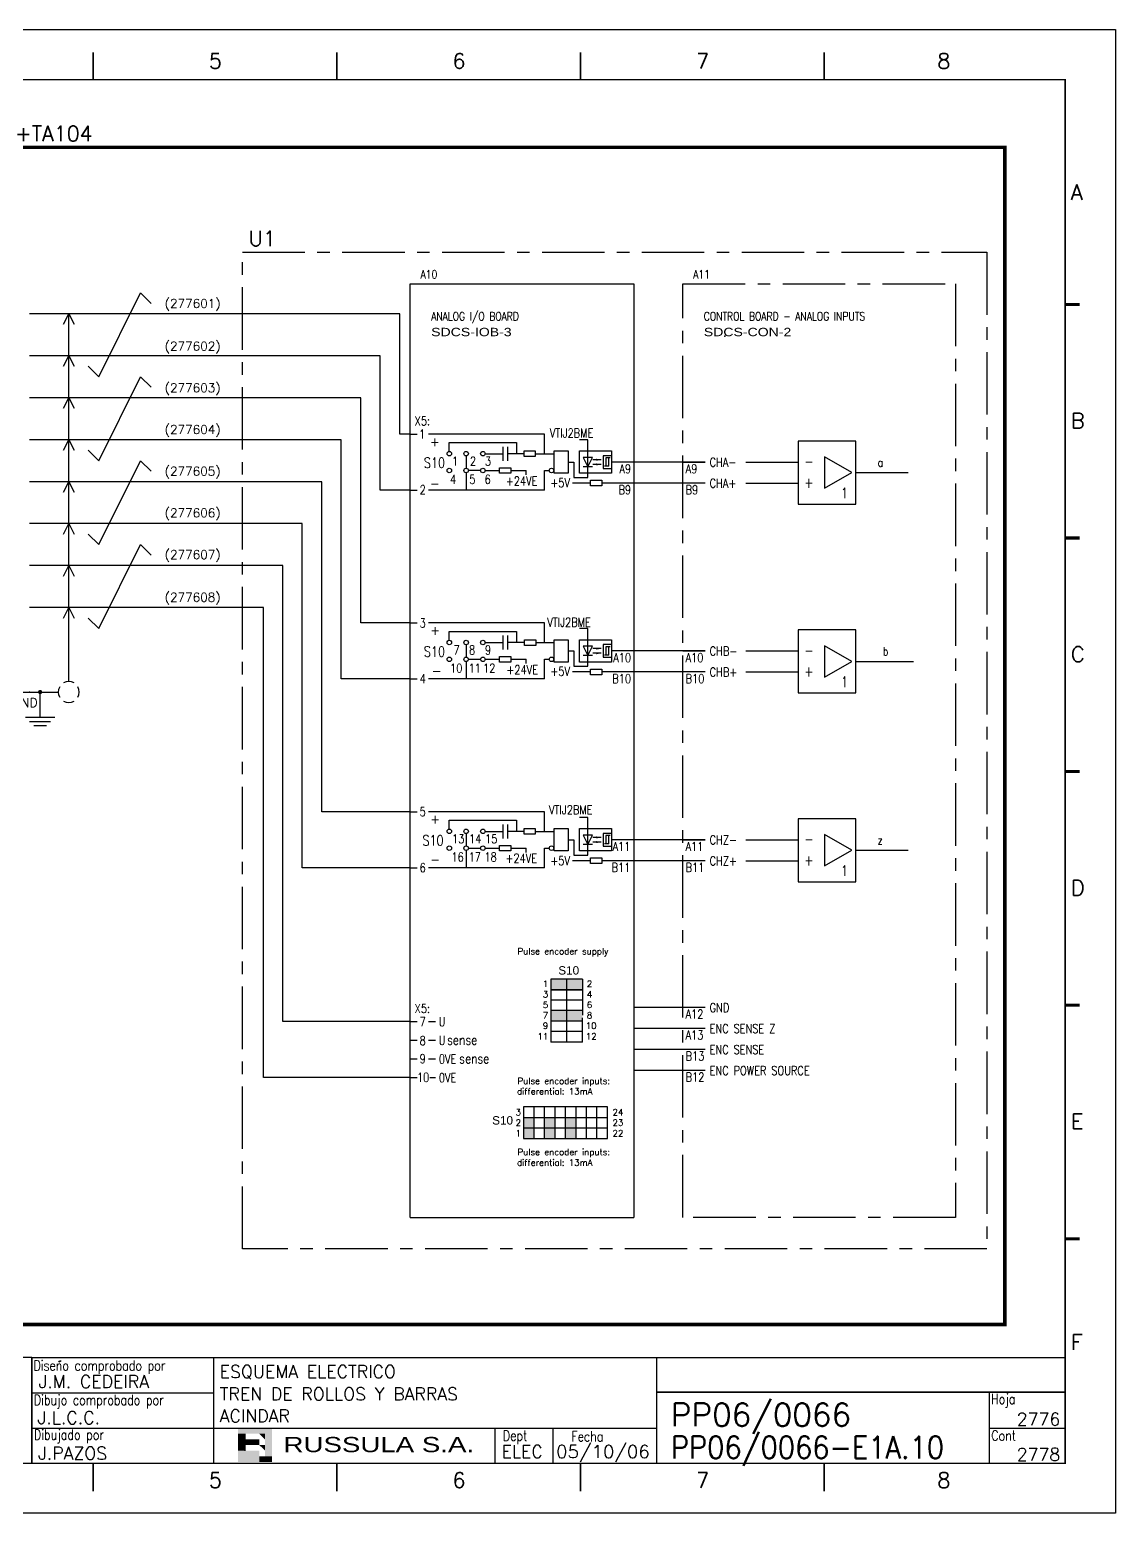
# Model space of a CAD drawing. Extents: x -25 to 1044, y -25744 to 292.
# Drawn here: x 696.8 to 914.2, y -23988 to -23691 of the extents above; entities that cross this region are included whole.
import ezdxf
from ezdxf.enums import TextEntityAlignment as Align

# ---------------------------------------------------------------- set-up
doc = ezdxf.new("R2010")
doc.units = 0
doc.header["$LTSCALE"] = 10
doc.header["$MEASUREMENT"] = 0
doc.linetypes.add('CENTER', pattern=[2, 1.25, -0.25, 0.25, -0.25])
doc.linetypes.add('DASHDOT', pattern=[1, 0.5, -0.25, 0, -0.25])
doc.layers.get('0').update_dxf_attribs({"linetype": 'CONTINUOUS'})
for name, color, linetype in [('1', 7, 'CONTINUOUS'), ('10', 5, 'CONTINUOUS'), ('102', 7, 'CONTINUOUS'), ('2', 7, 'CONTINUOUS'), ('25', 3, 'CONTINUOUS'), ('25PK', 4, 'CENTER'), ('35', 2, 'CONTINUOUS'), ('8', 1, 'CONTINUOUS'), ('9', 6, 'CONTINUOUS'), ('DIBUJO', 7, 'CONTINUOUS'), ('NODE', 7, 'CONTINUOUS')]:
    doc.layers.add(name, color=color, linetype=linetype)
doc.styles.add('ABBSTYLE', font='ROMANS.SHX', dxfattribs={"width": 0.8})
doc.styles.add('HELV', font='HELVBLD.SHX', dxfattribs={"width": 1.2})
doc.styles.add('HELVETICA', font='HELV.SHX')
doc.styles.add('LABEL', font='SIMPLEX', dxfattribs={"width": 0.8, "height": 4})
doc.styles.add('ROMANS', font='romans')
doc.styles.get("Standard").update_dxf_attribs({"font": 'simplex'})

# ---------------------------------------------------------------- blocks, each defined once
blk = doc.blocks.new('$030107')
at = {"layer": '102'}
for start, end in [(150, 210), (60, 120), (330, 30), (240, 300)]:
    blk.add_arc((0, 0), 2.5, start, end, dxfattribs=at)
blk = doc.blocks.new('NOD', base_point=(237.5, 170))
at = {"layer": 'NODE'}
blk.add_point((237.5, 170), dxfattribs=at)
blk = doc.blocks.new('$021501')
at = {"layer": '2'}
for p, q in [((0, -6), (0, 0)), ((-3.5, -6), (3.5, -6)), ((-2.5, -7), (2.5, -7)), ((-1.5, -8), (1.5, -8))]:
    blk.add_line(p, q, dxfattribs=at)
blk.add_blockref('NOD', (0, 0), dxfattribs=at)
blk = doc.blocks.new('$$PLL21C')
for p, q in [((-2.5, 0), (-0.75, 0)), ((0.75, 0), (2.5, 0))]:
    blk.add_line(p, q)
at = {"layer": '2'}
blk.add_circle((0, 0), 0.75, dxfattribs=at)
for p in [(-2.5, 0), (2.5, 0)]:
    blk.add_blockref('NOD', p, dxfattribs=at)
at = {"layer": '8'}
blk.add_attdef('*A', (-1.5, -3.575), '', height=2.15, dxfattribs=at)
at = {"layer": '9'}
blk.add_attdef('ID', (-1.5, 1.25), '', height=2.15, dxfattribs=at)
blk = doc.blocks.new('newcajec')
at = {"layer": '1'}
for p, q in [((179.4, 20.85), (0.13, 20.85)), ((7, 20.85), (7, 0)), ((71, 20.85), (71, 0)), ((84, 20.85), (84, 0.09)), ((99, 20.85), (99, 0)), ((215.2, 20.8), (215.2, 0)), ((184.64, 20.18), (184.81, 20.01)), ((184.81, 20.01), (185.18, 20.25)), ((10.6, 16.64), (0, 16.64)), ((10.6, 16.64), (99, 16.64)), ((10.6, 12.48), (0, 12.48)), ((10.6, 12.48), (99, 12.48)), ((179.4, 13.87), (215.2, 13.87)), ((368, 14.06), (368, 0)), ((10.6, 8.32), (0, 8.32)), ((10.6, 8.32), (99, 8.32)), ((179.4, 6.93), (267.63, 6.93)), ((267.63, 6.93), (302.5, 6.93)), ((270.63, 6.91), (270.63, 0)), ((282.07, 6.93), (282.07, 0)), ((368, 6.93), (383, 6.93)), ((10.6, 4.16), (0, 4.16)), ((10.6, 4.16), (99, 4.16))]:
    blk.add_line(p, q, dxfattribs=at)
for points in [[(47.5, 272.5, 0.3, 0.3, 0), (47.5, 277.91, 0.3, 0.3, 0)], [(95.5, 272.5, 0.3, 0.3, 0), (95.5, 277.91, 0.3, 0.3, 0)], [(143.5, 272.5, 0.3, 0.3, 0), (143.5, 277.91, 0.3, 0.3, 0)], [(191.5, 272.5, 0.3, 0.3, 0), (191.5, 277.91, 0.3, 0.3, 0)], [(239.5, 272.5, 0.3, 0.3, 0), (239.5, 277.91, 0.3, 0.3, 0)], [(287.5, 272.5, 0.3, 0.3, 0), (287.5, 277.91, 0.3, 0.3, 0)], [(335.5, 272.5, 0.3, 0.3, 0), (335.5, 277.91, 0.3, 0.3, 0)], [(-2.99, 228.23, 0.6, 0.6, 0), (-0.18, 228.23, 0.6, 0.6, 0)], [(383.01, 228.23, 0.6, 0.6, 0), (385.82, 228.23, 0.6, 0.6, 0)], [(-2.99, 182.23, 0.6, 0.6, 0), (-0.18, 182.23, 0.6, 0.6, 0)], [(383.01, 182.23, 0.6, 0.6, 0), (385.82, 182.23, 0.6, 0.6, 0)], [(-2.99, 136.23, 0.6, 0.6, 0), (-0.18, 136.23, 0.6, 0.6, 0)], [(383.01, 136.23, 0.6, 0.6, 0), (385.82, 136.23, 0.6, 0.6, 0)], [(-2.99, 90.23, 0.6, 0.6, 0), (-0.18, 90.23, 0.6, 0.6, 0)], [(383.01, 90.23, 0.6, 0.6, 0), (385.82, 90.23, 0.6, 0.6, 0)], [(-2.99, 44.23, 0.6, 0.6, 0), (-0.18, 44.23, 0.6, 0.6, 0)], [(383.01, 44.23, 0.6, 0.6, 0), (385.82, 44.23, 0.6, 0.6, 0)], [(383, 20.8, 0.3, 0.3, 0), (179.4, 20.8, 0.3, 0.3, 0), (179.4, 0, 0.3, 0.3, 0)], [(302.5, 20.8, 0.3, 0.3, 0), (302.5, 0, 0.3, 0.3, 0)], [(302.5, 14, 0.3, 0.3, 0), (383, 14, 0.3, 0.3, 0)], [(47.5, -5.5, 0.3, 0.3, 0), (47.5, -0.09, 0.3, 0.3, 0)], [(95.5, -5.5, 0.3, 0.3, 0), (95.5, -0.09, 0.3, 0.3, 0)], [(143.5, -5.5, 0.3, 0.3, 0), (143.5, -0.09, 0.3, 0.3, 0)], [(191.5, -5.5, 0.3, 0.3, 0), (191.5, -0.09, 0.3, 0.3, 0)], [(239.5, -5.5, 0.3, 0.3, 0), (239.5, -0.09, 0.3, 0.3, 0)], [(287.5, -5.5, 0.3, 0.3, 0), (287.5, -0.09, 0.3, 0.3, 0)], [(335.5, -5.5, 0.3, 0.3, 0), (335.5, -0.09, 0.3, 0.3, 0)]]:
    blk.add_lwpolyline(points, format="xyseb", dxfattribs=at)
at = {"layer": '1', "const_width": 0.3}
blk.add_lwpolyline([(0, 0), (0, 272.5), (383, 272.5), (383, 0)], close=True, dxfattribs=at)
at = {"layer": '2', "color": 14}
for p, q in [((221.42, 4.69), (221.42, 5.81)), ((221.42, 2.47), (221.42, 3.58))]:
    blk.add_line(p, q, dxfattribs=at)
for points in [[(220.05, 5.81), (220.05, 6.92), (226.74, 5.81), (226.74, 6.92)], [(221.42, 2.47), (220.05, 2.47), (221.42, 5.81), (220.05, 5.81)], [(221.42, 4.69), (224.25, 4.69), (221.42, 3.58), (224.25, 3.58)], [(224.25, 5.81), (225.37, 5.81), (225.37, 4.69)], [(224.25, 3.58), (225.37, 3.58), (225.37, 2.47)], [(225.37, 5.81), (226.74, 5.81), (225.37, 1.35), (226.74, 1.35)], [(224.25, 0.24), (224.25, 2.47), (220.05, 0.24), (220.05, 2.47)], [(226.74, 1.35), (226.74, 0.24), (224.25, 1.35), (224.25, 0.24)]]:
    blk.add_solid(points, dxfattribs=at)
at = {"layer": '1', "style": 'ROMANS'}
for s, p in [('1', (22.29, 274.68)), ('2', (70.29, 274.68)), ('3', (118.29, 274.68)), ('4', (166.29, 274.68)), ('5', (214.29, 274.68)), ('6', (262.29, 274.68)), ('7', (310.29, 274.68)), ('8', (357.79, 274.68)), ('A', (-4.37, 248.84)), ('A', (384.13, 248.84)), ('B', (-4.37, 203.84)), ('B', (384.13, 203.84)), ('C', (-4.37, 157.84)), ('C', (384.13, 157.84)), ('D', (-4.37, 111.84)), ('D', (384.13, 111.84)), ('E', (-4.37, 65.84)), ('E', (384.13, 65.84)), ('F', (-4.37, 22.34)), ('F', (384.13, 22.34)), ('1', (22.29, -4.82)), ('2', (70.29, -4.82)), ('3', (118.29, -4.82)), ('4', (166.29, -4.82)), ('5', (214.29, -4.82)), ('6', (262.29, -4.82)), ('7', (310.29, -4.82)), ('8', (357.79, -4.82))]:
    blk.add_text(s, height=3, dxfattribs=at).set_placement(p)
at = {"layer": '1', "style": 'LABEL', "width": 0.8}
for s, p in [('Diseno comprobado por', (179.73, 18.27)), ('Dibujo comprobado por', (179.81, 11.47)), ('Hoja', (368.38, 11.66)), ('Dibujado por', (179.83, 4.64)), ('Fecha', (285.71, 4.3)), ('Cont', (368.43, 4.46)), ('No', (2.23, 1.05)), ('Revision', (8, 1.05))]:
    blk.add_text(s, height=2, dxfattribs=at).set_placement(p)
for s, p in [('Dept', (274.61, 4.44)), ('Elaborado', (77.5, 1.05)), ('Fecha', (91.5, 1.05))]:
    blk.add_text(s, height=2, dxfattribs=at).set_placement(p, align=Align.CENTER)
at = {"layer": '10', "style": 'ROMANS'}
for tag, p in [('REV41', (3.5, 18.74)), ('REV43', (77.7, 18.74)), ('REV31', (3.5, 14.58)), ('REV33', (77.7, 14.58)), ('REV21', (3.5, 10.42)), ('REV23', (77.7, 10.42)), ('REV11', (3.5, 6.27)), ('REV13', (77.7, 6.27))]:
    blk.add_attdef(tag, text='', height=2.5, dxfattribs=at).set_placement(p, align=Align.MIDDLE)
for tag, p, height in [('REV42', (8, 17.49), 2.5), ('SHEETNAME1', (100.5, 15.83), 2.5), ('DOCUMENTTYPE', (216.43, 16.8), 2.5), ('NOTA', (305.32, 15.8), 3), ('REV32', (8, 13.33), 2.5), ('DESIGNCHECK', (180.74, 14.83), 2.5), ('OBJECT', (216.43, 12.4), 2.5), ('SHEETNAME2', (100.5, 11.67), 2.5), ('ORDER', (305.32, 7.3), 4.5), ('REV22', (8, 9.17), 2.5), ('SHEETNAME3', (100.5, 7.51), 2.5), ('DRAWINGCHECK', (180.53, 7.71), 2.5), ('CUSTOMER', (216.43, 8.08), 2.5), ('REV12', (8, 5.01), 2.5), ('SHEETNAME4', (100.5, 3.35), 2.5), ('USER', (180.63, 0.71), 2.5), ('DEPARTMENT', (271.93, 1.05), 2.5), ('DOCUMENT_ID', (305.32, 0.93), 4.4)]:
    blk.add_attdef(tag, p, '', height=height, dxfattribs=at)
for tag, width, p, p2 in [('REV44', 1.221199, (84.53, 17.49), (98.48, 17.49)), ('REV34', 1.221199, (84.53, 13.33), (98.48, 13.33)), ('REV24', 1.221199, (84.53, 9.17), (98.48, 9.17)), ('REV14', 1.221199, (84.53, 5.01), (98.48, 5.01)), ('CREATED2', 7.039915, (282.71, 1.05), (301.14, 1.05))]:
    blk.add_attdef(tag, text='', height=2.5, dxfattribs=dict(at, width=width)).set_placement(p, p2, align=Align.FIT)
for tag, p in [('SHEET', (382, 7.43)), ('NEXTSHEET', (382, 0.5))]:
    blk.add_attdef(tag, text='', height=2.5, dxfattribs=at).set_placement(p, align=Align.RIGHT)
at = {"layer": 'DIBUJO', "color": 14, "style": 'HELVETICA', "width": 1.3}
blk.add_text('RUSSULA S.A.', height=3, dxfattribs=at).set_placement((229, 2.19))

msp = doc.modelspace()

# ---------------------------------------------------------------- linework, layer by layer
at = {"layer": '2', "color": 7}
for p, q in [((710.6, -23760.51), (719, -23743.71)), ((719, -23743.71), (721.1, -23745.81)), ((770.87, -23747.91), (696.77, -23747.91)), ((703.56, -23750.01), (704.61, -23747.91)), ((704.61, -23821.52), (704.61, -23747.91)), ((704.61, -23747.91), (705.66, -23750.01)), ((770.87, -23771.99), (770.87, -23747.91)), ((766.97, -23756.31), (696.77, -23756.31)), ((703.56, -23758.41), (704.61, -23756.31)), ((704.61, -23756.31), (705.66, -23758.41)), ((766.97, -23783.19), (766.97, -23756.31)), ((708.5, -23758.41), (710.6, -23760.51)), ((710.6, -23777.31), (719, -23760.51)), ((719, -23760.51), (721.1, -23762.61)), ((763.07, -23764.71), (696.77, -23764.71)), ((703.56, -23766.81), (704.61, -23764.71)), ((704.61, -23764.71), (705.66, -23766.81)), ((763.07, -23809.79), (763.07, -23764.71)), ((759.17, -23773.11), (696.77, -23773.11)), ((703.56, -23775.21), (704.61, -23773.11)), ((704.61, -23773.11), (705.66, -23775.21)), ((759.17, -23820.99), (759.17, -23773.11)), ((772.97, -23771.99), (770.87, -23771.99)), ((708.5, -23775.21), (710.6, -23777.31)), ((710.6, -23794.11), (719, -23777.31)), ((719, -23777.31), (721.1, -23779.41)), ((840.17, -23777.59), (850.67, -23777.59)), ((755.27, -23781.51), (696.77, -23781.51)), ((703.56, -23783.61), (704.61, -23781.51)), ((704.61, -23781.51), (705.66, -23783.61)), ((755.27, -23847.59), (755.27, -23781.51)), ((772.97, -23783.19), (766.97, -23783.19)), ((840.17, -23781.79), (850.67, -23781.79)), ((751.37, -23789.91), (696.77, -23789.91)), ((703.56, -23792.01), (704.61, -23789.91)), ((704.61, -23789.91), (705.66, -23792.01)), ((708.5, -23792.01), (710.6, -23794.11)), ((751.37, -23858.79), (751.37, -23789.91)), ((710.6, -23810.91), (719, -23794.11)), ((719, -23794.11), (721.1, -23796.21)), ((747.47, -23798.31), (696.77, -23798.31)), ((703.56, -23800.41), (704.61, -23798.31)), ((704.61, -23798.31), (705.66, -23800.41)), ((747.47, -23889.6), (747.47, -23798.31)), ((743.57, -23806.71), (696.77, -23806.71)), ((703.56, -23808.81), (704.61, -23806.71)), ((704.61, -23806.71), (705.66, -23808.81)), ((743.57, -23900.8), (743.57, -23806.71)), ((708.5, -23808.81), (710.6, -23810.91)), ((772.97, -23809.79), (763.07, -23809.79)), ((840.17, -23815.39), (850.67, -23815.39)), ((772.97, -23820.99), (759.17, -23820.99)), ((840.17, -23819.59), (850.67, -23819.59)), ((696.77, -23823.62), (702.51, -23823.62)), ((772.97, -23847.59), (755.27, -23847.59)), ((840.17, -23853.19), (850.67, -23853.19)), ((840.17, -23857.39), (850.67, -23857.39)), ((772.97, -23858.79), (751.37, -23858.79)), ((801.17, -23881.1), (801.17, -23893.7)), ((807.47, -23881.1), (801.17, -23881.1)), ((807.47, -23881.1), (801.17, -23881.1)), ((804.32, -23893.7), (804.32, -23881.1)), ((807.47, -23881.1), (807.47, -23888.3)), ((801.17, -23883.2), (807.47, -23883.2)), ((807.47, -23883.2), (801.17, -23883.2)), ((807.47, -23885.3), (801.17, -23885.3)), ((807.47, -23887.4), (801.17, -23887.4)), ((772.97, -23889.6), (747.47, -23889.6)), ((807.47, -23889.5), (801.17, -23889.5)), ((807.47, -23893.7), (807.47, -23888.86)), ((807.47, -23891.6), (801.17, -23891.6)), ((807.47, -23893.7), (801.17, -23893.7)), ((772.97, -23900.8), (743.57, -23900.8)), ((812.48, -23906.68), (795.68, -23906.68)), ((795.68, -23906.68), (795.68, -23912.98)), ((797.78, -23912.98), (797.78, -23906.68)), ((799.88, -23912.98), (799.88, -23906.68)), ((801.98, -23912.98), (801.98, -23906.68)), ((804.08, -23912.98), (804.08, -23906.68)), ((806.18, -23912.98), (806.18, -23906.68)), ((808.28, -23912.98), (808.28, -23906.68)), ((810.38, -23912.98), (810.38, -23906.68)), ((812.48, -23912.98), (812.48, -23906.68)), ((795.68, -23908.78), (812.48, -23908.78)), ((795.68, -23910.88), (812.48, -23910.88)), ((795.68, -23912.98), (812.48, -23912.98))]:
    msp.add_line(p, q, dxfattribs=at)
at = {"layer": '2', "color": 3, "linetype": 'DASHDOT'}
msp.add_lwpolyline([(692.57, -23714.59, 0.706, 0.706, 0), (892.07, -23714.59, 0.706, 0.706, 0), (892.07, -23950.21, 0.706, 0.706, 0), (692.57, -23950.21, 0.706, 0.706, 0), (692.57, -23714.59, 0.706, 0.706, 0)], format="xyseb", dxfattribs=at)
at = {"layer": '2', "color": 7}
msp.add_lwpolyline([(698.66, -23823.62, 0.42, 0.42, 1), (699.08, -23823.62, 0.42, 0.42, 1)], format="xyseb", close=True, dxfattribs=at)
for points in [[(801.17, -23883.2), (807.47, -23883.2), (801.17, -23881.1), (807.47, -23881.1)], [(801.17, -23889.5), (807.47, -23889.5), (801.17, -23887.4), (807.47, -23887.4)], [(795.68, -23908.78), (795.68, -23912.98), (797.78, -23908.78), (797.78, -23912.98)], [(799.88, -23908.78), (799.88, -23912.98), (801.98, -23908.78), (801.98, -23912.98)], [(804.08, -23908.78), (804.08, -23912.98), (806.18, -23908.78), (806.18, -23912.98)]]:
    msp.add_solid(points, dxfattribs=at)
at = {"layer": '25'}
for p, q in [((772.97, -23928.79), (772.97, -23741.89)), ((772.97, -23741.89), (817.77, -23741.89)), ((817.77, -23741.89), (817.77, -23928.79)), ((772.97, -23771.99), (774.37, -23771.99)), ((799.85, -23771.99), (776.61, -23771.99)), ((780.81, -23773.67), (794.25, -23773.67)), ((780.81, -23775.46), (780.81, -23773.67)), ((791.59, -23777.31), (791.59, -23774.51)), ((792.43, -23774.51), (792.43, -23777.31)), ((794.25, -23773.67), (794.25, -23775.91)), ((799.85, -23775.91), (799.85, -23771.99)), ((808.53, -23773.11), (806.85, -23773.11)), ((808.53, -23780.67), (808.53, -23773.11)), ((784.17, -23776.35), (784.17, -23778.82)), ((787.98, -23775.91), (791.59, -23775.91)), ((795.79, -23775.91), (792.43, -23775.91)), ((795.79, -23775.35), (798.03, -23775.35)), ((795.79, -23776.47), (795.79, -23775.35)), ((798.03, -23776.47), (795.79, -23776.47)), ((798.03, -23775.35), (798.03, -23776.47)), ((798.03, -23775.91), (799.85, -23775.91)), ((799.85, -23775.91), (801.81, -23775.91)), ((801.81, -23779.83), (801.81, -23775.35)), ((801.81, -23775.35), (804.61, -23775.35)), ((804.61, -23775.35), (804.61, -23779.83)), ((804.61, -23777.59), (805.73, -23777.59)), ((805.73, -23777.59), (805.73, -23780.67)), ((806.85, -23775.35), (813.29, -23775.35)), ((806.85, -23779.83), (806.85, -23775.35)), ((807.6, -23776.65), (808.53, -23778.52)), ((809.46, -23776.65), (807.6, -23776.65)), ((808.53, -23778.52), (809.46, -23776.65)), ((811.22, -23777.12), (809.53, -23777.12)), ((811.61, -23776.33), (811.61, -23778.85)), ((813.29, -23776.33), (811.61, -23776.33)), ((812.17, -23776.75), (812.17, -23778.43)), ((813.01, -23776.75), (812.17, -23776.75)), ((812.73, -23778.43), (812.73, -23776.75)), ((813.29, -23775.35), (813.29, -23779.83)), ((832.05, -23777.59), (813.29, -23777.59)), ((827.57, -23777.59), (832.05, -23777.59)), ((784.17, -23779.71), (784.17, -23783.19)), ((787.98, -23779.27), (790.89, -23779.27)), ((790.89, -23778.71), (793.13, -23778.71)), ((790.89, -23779.83), (790.89, -23778.71)), ((793.13, -23779.83), (790.89, -23779.83)), ((793.13, -23778.71), (793.13, -23779.83)), ((793.13, -23779.27), (796.21, -23779.27)), ((796.21, -23780.11), (796.21, -23779.27)), ((799.85, -23779.27), (800.83, -23779.27)), ((799.85, -23783.19), (799.85, -23779.27)), ((804.61, -23779.83), (801.81, -23779.83)), ((805.73, -23780.67), (808.53, -23780.67)), ((813.29, -23779.83), (806.85, -23779.83)), ((809.46, -23778.52), (807.6, -23778.52)), ((811.22, -23778.05), (809.53, -23778.05)), ((811.61, -23778.85), (813.29, -23778.85)), ((812.73, -23778.43), (811.89, -23778.43)), ((772.97, -23783.19), (774.37, -23783.19)), ((799.85, -23783.19), (776.61, -23783.19)), ((809.09, -23781.79), (805.45, -23781.79)), ((809.09, -23781.23), (811.33, -23781.23)), ((809.09, -23782.35), (809.09, -23781.23)), ((811.33, -23782.35), (809.09, -23782.35)), ((811.33, -23781.23), (811.33, -23782.35)), ((832.05, -23781.79), (811.33, -23781.79)), ((772.97, -23809.79), (774.37, -23809.79)), ((799.85, -23809.79), (776.61, -23809.79)), ((799.85, -23813.71), (799.85, -23809.79)), ((780.81, -23811.47), (794.25, -23811.47)), ((780.81, -23813.26), (780.81, -23811.47)), ((791.59, -23815.11), (791.59, -23812.31)), ((792.43, -23812.31), (792.43, -23815.11)), ((794.25, -23811.47), (794.25, -23813.71)), ((795.88, -23814.27), (795.88, -23813.15)), ((795.88, -23813.15), (798.12, -23813.15)), ((798.12, -23813.15), (798.12, -23814.27)), ((801.81, -23813.15), (804.61, -23813.15)), ((801.81, -23817.63), (801.81, -23813.15)), ((804.61, -23813.15), (804.61, -23817.63)), ((808.53, -23810.91), (806.85, -23810.91)), ((806.85, -23813.15), (813.29, -23813.15)), ((806.85, -23817.63), (806.85, -23813.15)), ((808.53, -23818.47), (808.53, -23810.91)), ((813.29, -23813.15), (813.29, -23817.63)), ((784.17, -23814.15), (784.17, -23816.62)), ((787.98, -23813.71), (791.59, -23813.71)), ((795.88, -23813.71), (792.43, -23813.71)), ((798.12, -23814.27), (795.88, -23814.27)), ((798.12, -23813.71), (799.85, -23813.71)), ((799.85, -23813.71), (801.81, -23813.71)), ((804.61, -23815.39), (805.73, -23815.39)), ((805.73, -23815.39), (805.73, -23818.47)), ((809.46, -23814.45), (807.6, -23814.45)), ((807.6, -23814.45), (808.53, -23816.32)), ((809.46, -23816.32), (807.6, -23816.32)), ((808.53, -23816.32), (809.46, -23814.45)), ((811.22, -23814.92), (809.53, -23814.92)), ((811.22, -23815.85), (809.53, -23815.85)), ((813.29, -23814.13), (811.61, -23814.13)), ((811.61, -23814.13), (811.61, -23816.65)), ((812.73, -23816.23), (811.89, -23816.23)), ((813.01, -23814.55), (812.17, -23814.55)), ((812.17, -23814.55), (812.17, -23816.23)), ((812.73, -23816.23), (812.73, -23814.55)), ((832.05, -23815.39), (813.29, -23815.39)), ((827.57, -23815.39), (832.05, -23815.39)), ((784.17, -23817.37), (784.17, -23820.99)), ((787.98, -23817.07), (790.89, -23817.07)), ((790.89, -23816.51), (793.13, -23816.51)), ((790.89, -23817.63), (790.89, -23816.51)), ((793.13, -23817.63), (790.89, -23817.63)), ((793.13, -23816.51), (793.13, -23817.63)), ((793.13, -23817.07), (796.21, -23817.07)), ((796.21, -23817.91), (796.21, -23817.07)), ((799.85, -23820.99), (799.85, -23817.07)), ((799.85, -23817.07), (800.83, -23817.07)), ((804.61, -23817.63), (801.81, -23817.63)), ((805.73, -23818.47), (808.53, -23818.47)), ((813.29, -23817.63), (806.85, -23817.63)), ((809.09, -23819.03), (811.33, -23819.03)), ((809.09, -23820.15), (809.09, -23819.03)), ((811.33, -23819.03), (811.33, -23820.15)), ((811.61, -23816.65), (813.29, -23816.65)), ((772.97, -23820.99), (774.37, -23820.99)), ((799.85, -23820.99), (776.61, -23820.99)), ((809.09, -23819.59), (805.45, -23819.59)), ((811.33, -23820.15), (809.09, -23820.15)), ((832.05, -23819.59), (811.33, -23819.59)), ((772.97, -23847.59), (774.37, -23847.59)), ((799.85, -23847.59), (776.61, -23847.59)), ((799.85, -23851.51), (799.85, -23847.59)), ((808.53, -23848.71), (806.85, -23848.71)), ((808.53, -23856.27), (808.53, -23848.71)), ((780.81, -23849.27), (794.25, -23849.27)), ((780.81, -23851.06), (780.81, -23849.27)), ((784.17, -23851.95), (784.17, -23854.42)), ((787.98, -23851.51), (791.59, -23851.51)), ((791.59, -23852.91), (791.59, -23850.11)), ((792.43, -23850.11), (792.43, -23852.91)), ((795.79, -23851.51), (792.43, -23851.51)), ((794.25, -23849.27), (794.25, -23851.51)), ((795.79, -23852.07), (795.79, -23850.95)), ((795.79, -23850.95), (798.03, -23850.95)), ((798.03, -23852.07), (795.79, -23852.07)), ((798.03, -23850.95), (798.03, -23852.07)), ((798.03, -23851.51), (799.85, -23851.51)), ((799.85, -23851.51), (801.81, -23851.51)), ((801.81, -23855.43), (801.81, -23850.95)), ((801.81, -23850.95), (804.61, -23850.95)), ((804.61, -23850.95), (804.61, -23855.43)), ((806.85, -23855.43), (806.85, -23850.95)), ((806.85, -23850.95), (813.29, -23850.95)), ((813.29, -23851.93), (811.61, -23851.93)), ((811.61, -23851.93), (811.61, -23854.45)), ((813.29, -23850.95), (813.29, -23855.43)), ((787.98, -23854.87), (790.89, -23854.87)), ((790.89, -23854.31), (793.13, -23854.31)), ((790.89, -23855.43), (790.89, -23854.31)), ((793.13, -23854.31), (793.13, -23855.43)), ((793.13, -23854.87), (796.21, -23854.87)), ((796.21, -23855.71), (796.21, -23854.87)), ((799.85, -23858.79), (799.85, -23854.87)), ((799.85, -23854.87), (800.83, -23854.87)), ((804.61, -23853.19), (805.73, -23853.19)), ((805.73, -23853.19), (805.73, -23856.27)), ((807.6, -23852.25), (808.53, -23854.12)), ((809.46, -23852.25), (807.6, -23852.25)), ((809.46, -23854.12), (807.6, -23854.12)), ((808.53, -23854.12), (809.46, -23852.25)), ((811.22, -23852.72), (809.53, -23852.72)), ((811.22, -23853.65), (809.53, -23853.65)), ((811.61, -23854.45), (813.29, -23854.45)), ((812.73, -23854.03), (811.89, -23854.03)), ((812.17, -23852.35), (812.17, -23854.03)), ((813.01, -23852.35), (812.17, -23852.35)), ((812.73, -23854.03), (812.73, -23852.35)), ((832.05, -23853.19), (813.29, -23853.19)), ((827.57, -23853.19), (832.05, -23853.19)), ((784.17, -23855.31), (784.17, -23858.79)), ((793.13, -23855.43), (790.89, -23855.43)), ((804.61, -23855.43), (801.81, -23855.43)), ((809.09, -23857.39), (805.45, -23857.39)), ((805.73, -23856.27), (808.53, -23856.27)), ((813.29, -23855.43), (806.85, -23855.43)), ((809.09, -23857.95), (809.09, -23856.83)), ((809.09, -23856.83), (811.33, -23856.83)), ((811.33, -23857.95), (809.09, -23857.95)), ((811.33, -23856.83), (811.33, -23857.95)), ((832.05, -23857.39), (811.33, -23857.39)), ((772.97, -23858.79), (774.37, -23858.79)), ((799.85, -23858.79), (776.61, -23858.79)), ((832.05, -23886.75), (817.77, -23886.75)), ((772.97, -23889.6), (774.37, -23889.6)), ((776.61, -23889.6), (778.01, -23889.6)), ((772.97, -23893.33), (774.37, -23893.33)), ((776.61, -23893.33), (778.01, -23893.33)), ((832.05, -23890.95), (817.77, -23890.95)), ((832.05, -23895.15), (817.77, -23895.15)), ((772.97, -23897.06), (774.37, -23897.06)), ((776.61, -23897.06), (778.01, -23897.06)), ((832.05, -23899.35), (817.77, -23899.35)), ((772.97, -23900.8), (774.37, -23900.8)), ((776.89, -23900.8), (778.01, -23900.8)), ((772.97, -23928.79), (817.77, -23928.79))]:
    msp.add_line(p, q, dxfattribs=at)
for centre in [(780.81, -23775.91), (784.17, -23775.91), (787.53, -23775.91), (780.81, -23779.27), (784.17, -23779.27), (787.53, -23779.27), (801.27, -23779.27), (780.81, -23813.71), (784.17, -23813.71), (787.53, -23813.71), (780.81, -23817.07), (784.17, -23817.07), (787.53, -23817.07), (801.27, -23817.07), (780.81, -23851.51), (784.17, -23851.51), (787.53, -23851.51), (780.81, -23854.87), (784.17, -23854.87), (787.53, -23854.87), (801.27, -23854.87)]:
    msp.add_circle(centre, 0.448, dxfattribs=at)
for points in [[(810.26, -23777.33), (810.26, -23776.91), (811.22, -23777.12)], [(810.26, -23777.84), (810.26, -23778.26), (811.22, -23778.05)], [(810.26, -23815.13), (810.26, -23814.71), (811.22, -23814.92)], [(810.26, -23815.64), (810.26, -23816.06), (811.22, -23815.85)], [(810.26, -23852.93), (810.26, -23852.51), (811.22, -23852.72)], [(810.26, -23853.44), (810.26, -23853.86), (811.22, -23853.65)]]:
    msp.add_solid(points, dxfattribs=at)
at = {"layer": '25PK'}
for p, q in [((739.37, -23935.09), (739.37, -23735.59)), ((739.37, -23735.59), (888.47, -23735.59)), ((888.47, -23735.59), (888.47, -23935.09)), ((827.57, -23928.79), (827.57, -23741.89)), ((827.57, -23741.89), (882.17, -23741.89)), ((882.17, -23741.89), (882.17, -23928.79)), ((882.17, -23928.79), (827.57, -23928.79)), ((888.47, -23935.09), (739.37, -23935.09))]:
    msp.add_line(p, q, dxfattribs=at)
at = {"layer": '35', "color": 7}
for p, q in [((850.67, -23773.39), (850.67, -23785.99)), ((862.22, -23773.39), (850.67, -23773.39)), ((862.22, -23785.99), (862.22, -23773.39)), ((862.22, -23779.69), (872.72, -23779.69)), ((850.67, -23785.99), (862.22, -23785.99)), ((850.67, -23811.19), (850.67, -23823.79)), ((862.22, -23811.19), (850.67, -23811.19)), ((862.22, -23823.79), (862.22, -23811.19)), ((862.22, -23817.49), (873.77, -23817.49)), ((850.67, -23823.79), (862.22, -23823.79)), ((850.67, -23848.99), (850.67, -23861.59)), ((862.22, -23848.99), (850.67, -23848.99)), ((862.22, -23861.59), (862.22, -23848.99)), ((862.22, -23855.29), (872.72, -23855.29)), ((850.67, -23861.59), (862.22, -23861.59))]:
    msp.add_line(p, q, dxfattribs=at)
at = {"layer": '35'}
for p, q in [((786.97, -23779.27), (784.73, -23779.27)), ((784.73, -23817.07), (786.97, -23817.07)), ((784.73, -23854.87), (786.97, -23854.87))]:
    msp.add_line(p, q, dxfattribs=at)
at = {"layer": '35', "color": 7}
for points in [[(855.92, -23776.54), (855.92, -23782.84), (861.38, -23779.69)], [(855.92, -23814.34), (855.92, -23820.64), (861.38, -23817.49)], [(855.92, -23852.14), (855.92, -23858.44), (861.38, -23855.29)]]:
    msp.add_lwpolyline(points, close=True, dxfattribs=at)
at = {"layer": 'DIBUJO'}
msp.add_lwpolyline([(494.18, -23691.02), (914.18, -23691.02), (914.18, -23988.02), (494.18, -23988.02), (494.18, -23691.02)], dxfattribs=at)

# ---------------------------------------------------------------- block references
at = {"layer": '2', "color": 7}
ref = msp.add_blockref('newcajec', (514.85, -23978.01), dxfattribs=dict(at, xscale=1.016442892079965, yscale=1.016442892079965, zscale=1.016442892079965))
ref.add_attrib('REV24', '24/05/07', dxfattribs={"layer": '10', "height": 2.541, "style": 'ROMANS', "width": 0.728168}).set_placement((600.77, -23968.68), (614.96, -23968.68), align=Align.FIT)
ref.add_attrib('SHEETNAME3', 'ENTRADA DE VELOCIDAD 1', (617.01, -23970.38), dxfattribs={"layer": '10', "height": 2.5411, "style": 'ROMANS'})
ref.add_attrib('SHEETNAME2', 'CONVERTIDOR C.C. TIJERA 2BM', (617.01, -23966.15), dxfattribs={"layer": '10', "height": 2.5411, "style": 'ROMANS'})
ref.add_attrib('SHEETNAME1', '+TA104', (617.01, -23961.92), dxfattribs={"layer": '10', "height": 2.541, "style": 'ROMANS'})
ref.add_attrib('USER', 'J.PAZOS', (698.46, -23977.28), dxfattribs={"layer": '10', "height": 2.541, "style": 'ROMANS'})
ref.add_attrib('DRAWINGCHECK', 'J.L.C.C.', (698.35, -23970.16), dxfattribs={"layer": '10', "height": 2.541, "style": 'ROMANS'})
ref.add_attrib('DESIGNCHECK', 'J.M. CEDEIRA', (698.56, -23962.93), dxfattribs={"layer": '10', "height": 2.5411, "style": 'ROMANS'})
ref.add_attrib('REV22', 'As-built', (522.99, -23968.68), dxfattribs={"layer": '10', "height": 2.541, "style": 'ROMANS'})
ref.add_attrib('REV12', 'Aprobación documentación', (522.99, -23972.91), dxfattribs={"layer": '10', "height": 2.5411, "style": 'ROMANS'})
ref.add_attrib('REV21', '1', dxfattribs={"layer": '10', "height": 2.54, "style": 'ROMANS'}).set_placement((518.41, -23967.41), align=Align.MIDDLE)
ref.add_attrib('REV11', '0', dxfattribs={"layer": '10', "height": 2.54, "style": 'ROMANS'}).set_placement((518.41, -23971.64), align=Align.MIDDLE)
ref.add_attrib('SHEETNAME4', '-', (617.01, -23974.61), dxfattribs={"layer": '10', "height": 2.54, "style": 'ROMANS'})
ref.add_attrib('REV14', '18/10/06', dxfattribs={"layer": '10', "height": 2.541, "style": 'ROMANS', "width": 0.728168}).set_placement((600.77, -23972.91), (614.96, -23972.91), align=Align.FIT)
ref.add_attrib('REV23', 'C.C.R.', dxfattribs={"layer": '10', "height": 2.541, "style": 'ROMANS'}).set_placement((593.83, -23967.41), align=Align.MIDDLE)
ref.add_attrib('REV13', 'PAZOS', dxfattribs={"layer": '10', "height": 2.541, "style": 'ROMANS'}).set_placement((593.83, -23971.64), align=Align.MIDDLE)
ref.add_attrib('DOCUMENT_ID', 'PP06/0066-E1A.10', (825.2, -23977.06), dxfattribs={"layer": '10', "height": 4.4723, "style": 'ROMANS', "width": 0.9})
ref.add_attrib('ORDER', 'PP06/0066', (825.2, -23970.58), dxfattribs={"layer": '10', "height": 4.574, "style": 'ROMANS'})
ref.add_attrib('CUSTOMER', 'ACINDAR', (734.84, -23969.79), dxfattribs={"layer": '10', "height": 2.541, "style": 'ROMANS'})
ref.add_attrib('OBJECT', 'TREN DE ROLLOS Y BARRAS', (734.84, -23965.4), dxfattribs={"layer": '10', "height": 2.5411, "style": 'ROMANS'})
ref.add_attrib('DOCUMENTTYPE', 'ESQUEMA ELECTRICO', (734.84, -23960.93), dxfattribs={"layer": '10', "height": 2.5411, "style": 'ROMANS'})
ref.add_attrib('CREATED2', '05/10/06', dxfattribs={"layer": '10', "height": 2.541, "style": 'ROMANS', "width": 0.961976}).set_placement((802.21, -23976.94), (820.95, -23976.94), align=Align.FIT)
ref.add_attrib('DEPARTMENT', 'ELEC', (791.26, -23976.94), dxfattribs={"layer": '10', "height": 2.541, "style": 'ROMANS'})
ref.add_attrib('NEXTSHEET', '2778', dxfattribs={"layer": '10', "height": 2.541, "style": 'ROMANS'}).set_placement((903.14, -23977.5), align=Align.RIGHT)
ref.add_attrib('SHEET', '2776', dxfattribs={"layer": '10', "height": 2.541, "style": 'ROMANS'}).set_placement((903.14, -23970.45), align=Align.RIGHT)
at = {"layer": '2', "xscale": 0.839999999999975, "yscale": 0.839999999999975, "zscale": 0.839999999999975, "rotation": 90}
msp.add_blockref('NOD', (835.97, -23752.39), dxfattribs=at)
at = {"layer": '2', "color": 7, "xscale": 0.839999999999975, "yscale": 0.839999999999975, "zscale": 0.839999999999975}
for name, p in [('$030107', (704.61, -23823.62)), ('$021501', (698.87, -23823.62))]:
    msp.add_blockref(name, p, dxfattribs=at)
msp.add_blockref('$$PLL21C', (694.67, -23823.62), dxfattribs=at).add_auto_attribs({'*A': 'GND'})

# ---------------------------------------------------------------- texts
at = {"layer": '2', "color": 6}
for s, height, p in [('+TA104', 3.024, (693.83, -23713.33)), ('U1', 3.024, (740.63, -23734.33)), ('(277601)', 1.764, (723.82, -23746.71)), ('(277602)', 1.764, (723.82, -23755.25)), ('(277603)', 1.764, (723.82, -23763.6)), ('(277604)', 1.764, (723.82, -23771.95)), ('(277605)', 1.764, (723.82, -23780.3)), ('(277606)', 1.764, (723.82, -23788.64)), ('(277607)', 1.764, (723.82, -23796.99)), ('(277608)', 1.764, (723.82, -23805.53))]:
    msp.add_text(s, height=height, dxfattribs=at).set_placement(p)
at = {"layer": '2', "color": 7}
for s, height, style, p in [('Pulse encoder supply', 1.26, 'ROMANS', (794.48, -23876.13)), ('S10', 1.68, 'HELV', (802.63, -23880.18)), ('Pulse encoder inputs:', 1.26, 'ROMANS', (794.48, -23902.09)), ('differential: 13mA', 1.26, 'ROMANS', (794.37, -23904.19)), ('S10', 1.68, 'HELV', (789.39, -23910.2)), ('differential: 13mA', 1.26, 'ROMANS', (794.37, -23918.44)), ('Pulse encoder inputs:', 1.26, 'ROMANS', (794.48, -23916.34))]:
    msp.add_text(s, height=height, dxfattribs=dict(at, style=style)).set_placement(p)
at = {"layer": '2', "color": 7, "style": 'ROMANS'}
for s, p in [('1', (800.06, -23882.03)), ('2', (808.89, -23882.03)), ('3', (800.06, -23884.13)), ('4', (808.89, -23884.13)), ('5', (800.06, -23886.23)), ('7', (800.06, -23888.33)), ('8', (808.89, -23888.33)), ('6', (808.89, -23886.23)), ('9', (800.06, -23890.43)), ('10', (809.22, -23890.43)), ('11', (799.55, -23892.53)), ('12', (809.22, -23892.53)), ('3', (794.63, -23907.73)), ('24', (814.58, -23907.73)), ('2', (794.63, -23909.83)), ('1', (794.63, -23911.93)), ('23', (814.58, -23909.83)), ('22', (814.58, -23911.93))]:
    msp.add_text(s, height=1.26, dxfattribs=at).set_placement(p, align=Align.MIDDLE)
at = {"layer": '25'}
for s, height, style, width, p in [('A10', 1.68, 'ABBSTYLE', 0.8, (775.07, -23740.84)), ('A11', 1.68, 'ABBSTYLE', 0.8, (829.67, -23740.84)), ('ANALOG I/O BOARD', 1.68, 'ABBSTYLE', 0.8, (777.17, -23749.24)), ('CONTROL BOARD - ANALOG INPUTS', 1.68, 'ABBSTYLE', 0.8, (831.77, -23749.24)), ('SDCS-IOB-3', 1.68, 'HELV', 1.2, (777.17, -23752.39)), ('SDCS-CON-2', 1.68, 'HELV', 1.2, (831.77, -23752.39)), ('S10', 2.061, 'ABBSTYLE', 0.8, (775.71, -23778.74)), ('1', 1.79, 'ABBSTYLE', 0.8, (781.37, -23778.3)), ('2', 1.79, 'ABBSTYLE', 0.8, (784.93, -23778.3)), ('3', 1.79, 'ABBSTYLE', 0.8, (787.96, -23778.3)), ('CHA-', 1.792, 'ABBSTYLE', 0.8, (832.94, -23778.52)), ('a', 1.68, 'ABBSTYLE', 0.8, (866.59, -23778.51)), ('4', 1.79, 'ABBSTYLE', 0.8, (780.96, -23781.94)), ('5', 1.79, 'ABBSTYLE', 0.8, (784.83, -23781.94)), ('6', 1.79, 'ABBSTYLE', 0.8, (787.86, -23781.94)), ('+24VE', 1.792, 'ABBSTYLE', 0.8, (792.12, -23782.28)), ('A9', 1.792, 'ABBSTYLE', 0.8, (828.13, -23779.83)), ('B9', 1.792, 'ABBSTYLE', 0.8, (828.13, -23784.03)), ('CHA+', 1.792, 'ABBSTYLE', 0.8, (832.94, -23782.72)), ('S10', 2.061, 'ABBSTYLE', 0.8, (775.71, -23816.54)), ('7', 1.79, 'ABBSTYLE', 0.8, (781.65, -23816.1)), ('8', 1.79, 'ABBSTYLE', 0.8, (784.77, -23816.1)), ('9', 1.79, 'ABBSTYLE', 0.8, (787.96, -23816.1)), ('A10', 1.792, 'ABBSTYLE', 0.8, (828.13, -23817.63)), ('CHB-', 1.792, 'ABBSTYLE', 0.8, (832.94, -23816.32)), ('b', 1.68, 'ABBSTYLE', 0.8, (867.64, -23816.31)), ('10', 1.792, 'ABBSTYLE', 0.8, (780.96, -23819.74)), ('11', 1.792, 'ABBSTYLE', 0.8, (784.68, -23819.74)), ('12', 1.792, 'ABBSTYLE', 0.8, (787.58, -23819.74)), ('+24VE', 1.792, 'ABBSTYLE', 0.8, (792.24, -23820.06)), ('CHB+', 1.792, 'ABBSTYLE', 0.8, (832.94, -23820.52)), ('B10', 1.792, 'ABBSTYLE', 0.8, (828.13, -23821.83)), ('S10', 2.061, 'ABBSTYLE', 0.8, (775.43, -23854.34)), ('13', 1.792, 'ABBSTYLE', 0.8, (781.37, -23853.9)), ('14', 1.792, 'ABBSTYLE', 0.8, (784.77, -23853.9)), ('15', 1.792, 'ABBSTYLE', 0.8, (787.96, -23853.9)), ('A11', 1.792, 'ABBSTYLE', 0.8, (828.13, -23855.43)), ('CHZ-', 1.792, 'ABBSTYLE', 0.8, (832.94, -23854.12)), ('z', 1.68, 'ABBSTYLE', 0.8, (866.59, -23854.11)), ('16', 1.792, 'ABBSTYLE', 0.8, (781.24, -23857.54)), ('17', 1.792, 'ABBSTYLE', 0.8, (784.68, -23857.54)), ('18', 1.792, 'ABBSTYLE', 0.8, (787.86, -23857.54)), ('+24VE', 1.792, 'ABBSTYLE', 0.8, (792.05, -23857.79)), ('B11', 1.792, 'ABBSTYLE', 0.8, (828.13, -23859.63)), ('CHZ+', 1.792, 'ABBSTYLE', 0.8, (832.94, -23858.32)), ('A12', 1.792, 'ABBSTYLE', 0.8, (828.13, -23888.99)), ('GND', 1.792, 'ABBSTYLE', 0.8, (832.94, -23887.69)), ('U', 1.79, 'ABBSTYLE', 0.8, (778.7, -23890.5)), ('ENC SENSE Z', 1.792, 'ABBSTYLE', 0.8, (832.94, -23891.89)), ('U', 1.79, 'ABBSTYLE', 0.8, (778.7, -23894.23)), ('sense', 1.971, 'ABBSTYLE', 0.8, (780.38, -23894.23)), ('A13', 1.792, 'ABBSTYLE', 0.8, (828.13, -23893.19)), ('0VE', 1.792, 'ABBSTYLE', 0.8, (778.7, -23897.97)), ('B13', 1.792, 'ABBSTYLE', 0.8, (828.13, -23897.39)), ('ENC SENSE', 1.792, 'ABBSTYLE', 0.8, (832.94, -23896.09)), ('sense', 1.971, 'ABBSTYLE', 0.8, (782.8, -23897.97)), ('ENC POWER SOURCE', 1.792, 'ABBSTYLE', 0.8, (832.94, -23900.29)), ('0VE', 1.792, 'ABBSTYLE', 0.8, (778.7, -23901.72)), ('B12', 1.792, 'ABBSTYLE', 0.8, (828.13, -23901.59))]:
    msp.add_text(s, height=height, dxfattribs=dict(at, style=style, width=width)).set_placement(p)
at = {"layer": '25', "style": 'ABBSTYLE', "width": 0.8}
for s, p in [('X5:', (776.95, -23770.24)), ('VTIJ2BME', (809.66, -23772.66)), ('A9', (817.21, -23779.83)), ('+5V', (804.98, -23782.62)), ('B9', (817.21, -23784.03)), ('VTIJ2BME', (809.15, -23810.55)), ('A10', (817.21, -23817.63)), ('+5V', (804.98, -23820.36)), ('B10', (817.21, -23821.83)), ('VTIJ2BME', (809.49, -23848.09)), ('A11', (817.07, -23855.43)), ('+5V', (804.98, -23858.28)), ('B11', (817.07, -23859.63)), ('X5:', (776.95, -23887.86))]:
    msp.add_text(s, height=1.792, dxfattribs=at).set_placement(p, align=Align.RIGHT)
for s, height, p in [('1', 1.79, (775.35, -23772.88)), ('2', 1.79, (775.49, -23784.01)), ('3', 1.79, (775.49, -23810.7)), ('4', 1.79, (775.49, -23821.86)), ('5', 1.79, (775.49, -23848.46)), ('6', 1.79, (775.49, -23859.67)), ('7', 1.79, (775.49, -23890.5)), ('8', 1.79, (775.49, -23894.28)), ('9', 1.79, (775.49, -23897.9)), ('10', 1.792, (775.56, -23901.64))]:
    msp.add_text(s, height=height, dxfattribs=at).set_placement(p, align=Align.CENTER)
at = {"layer": '25', "style": 'ABBSTYLE'}
for s, p in [('+', (776.91, -23774.4)), ('-', (776.91, -23782.74)), ('+', (776.98, -23812.14)), ('-', (777.26, -23820.26)), ('+', (776.97, -23849.94)), ('-', (776.97, -23858.06))]:
    msp.add_text(s, height=1.79, dxfattribs=at).set_placement(p)
at = {"layer": '25', "color": 7, "style": 'ABBSTYLE', "width": 0.8}
for s, p in [('-', (851.89, -23778.51)), ('+', (851.89, -23782.71)), ('1', (859.24, -23784.81)), ('-', (851.89, -23816.31)), ('+', (851.89, -23820.51)), ('1', (859.24, -23822.61)), ('-', (851.89, -23854.11)), ('+', (851.89, -23858.31)), ('1', (859.24, -23860.41))]:
    msp.add_text(s, height=2.1, dxfattribs=at).set_placement(p)

doc.saveas('drawing.dxf')
